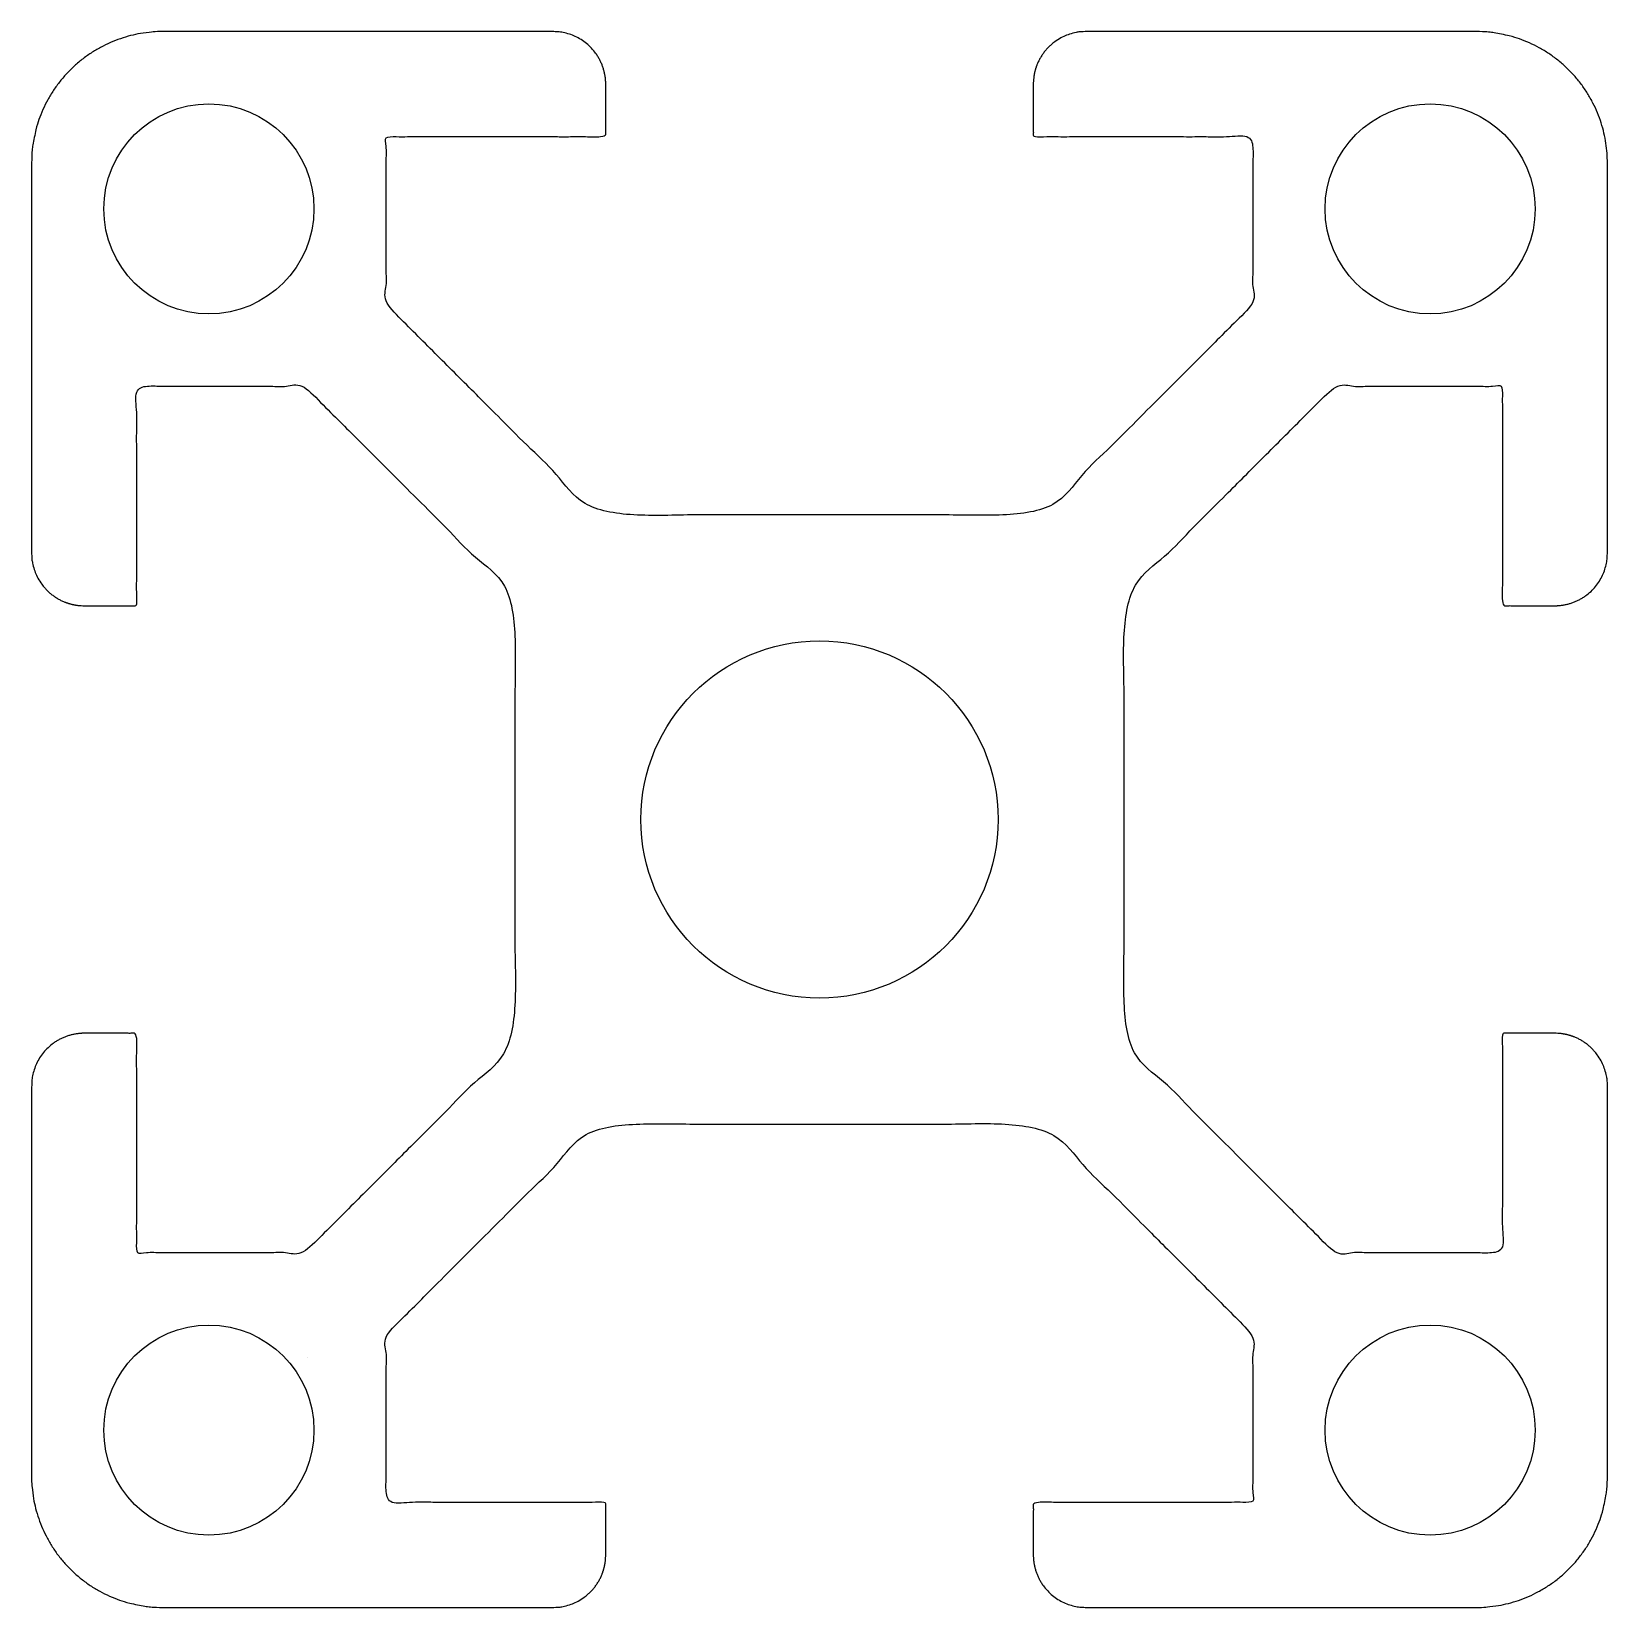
# Model space of a CAD drawing. Header units: millimetres. Extents: x 333 to 539, y 263 to 406.
# Drawn here: x 344.1 to 374.1, y 262.85 to 292.86 of the extents above; entities outside this region: 4.
import ezdxf

# ---------------------------------------------------------------- set-up
doc = ezdxf.new("R2010")
doc.units = ezdxf.units.MM
doc.layers.add('1', color=7, linetype='Continuous', true_color=0x003ca3)

msp = doc.modelspace()

# ---------------------------------------------------------------- linework, layer by layer
at = {"layer": '1'}
for points in [[(394.725, 405.789), (394.725, 405.789), (394.725, 405.789), (394.725, 405.789)], [(463.518, 405.789), (463.518, 405.789), (463.518, 405.789), (463.518, 405.789)], [(539.347, 405.789), (539.347, 405.789), (539.347, 405.789), (539.347, 405.789)], [(332.93, 405.58), (332.93, 405.58), (332.93, 405.58), (332.93, 405.58)], [(349.35, 267.604), (349.35, 267.604), (349.35, 267.604), (349.35, 267.604)]]:
    msp.add_lwpolyline(points, close=True, dxfattribs=at)
for centre, radius in [((347.475, 289.479), 2), ((370.725, 289.479), 2), ((359.1, 277.854), 3.4), ((347.475, 266.229), 2), ((370.725, 266.229), 2)]:
    msp.add_circle(centre, radius, dxfattribs=at)
msp.add_rational_spline([(374.1, 290.354), (374.1, 286.639), (374.1, 282.924), (374.1, 281.924), (373.1, 281.924), (372.6, 281.924), (372.1, 281.924), (372.1, 284.014), (372.1, 286.104), (370.503, 286.104), (368.905, 286.104), (366.903, 284.101), (364.9, 282.098), (364.9, 277.854), (364.9, 273.61), (366.903, 271.607), (368.905, 269.604), (370.503, 269.604), (372.1, 269.604), (372.1, 271.694), (372.1, 273.784), (372.6, 273.784), (373.1, 273.784), (374.1, 273.784), (374.1, 272.784), (374.1, 269.069), (374.1, 265.354), (374.1, 262.854), (371.6, 262.854), (367.885, 262.854), (364.17, 262.854), (363.17, 262.854), (363.17, 263.854), (363.17, 264.354), (363.17, 264.854), (365.26, 264.854), (367.35, 264.854), (367.35, 266.451), (367.35, 268.048), (365.347, 270.051), (363.344, 272.054), (359.1, 272.054), (354.855, 272.054), (352.853, 270.051), (350.85, 268.048), (350.85, 266.451), (350.85, 264.854), (352.94, 264.854), (355.03, 264.854), (355.03, 264.354), (355.03, 263.854), (355.03, 262.854), (354.03, 262.854), (350.315, 262.854), (346.6, 262.854), (344.1, 262.854), (344.1, 265.354), (344.1, 269.069), (344.1, 272.784), (344.1, 273.784), (345.1, 273.784), (345.6, 273.784), (346.1, 273.784), (346.1, 271.694), (346.1, 269.604), (347.697, 269.604), (349.294, 269.604), (351.297, 271.607), (353.3, 273.61), (353.3, 277.854), (353.3, 282.098), (351.297, 284.101), (349.294, 286.104), (347.697, 286.104), (346.1, 286.104), (346.1, 284.014), (346.1, 281.924), (345.6, 281.924), (345.1, 281.924), (344.1, 281.924), (344.1, 282.924), (344.1, 286.639), (344.1, 290.354), (344.1, 292.854), (346.6, 292.854), (350.315, 292.854), (354.03, 292.854), (355.03, 292.854), (355.03, 291.854), (355.03, 291.354), (355.03, 290.854), (352.94, 290.854), (350.85, 290.854), (350.85, 289.257), (350.85, 287.66), (352.853, 285.657), (354.855, 283.654), (359.1, 283.654), (363.344, 283.654), (365.347, 285.657), (367.35, 287.66), (367.35, 289.257), (367.35, 290.854), (365.26, 290.854), (363.17, 290.854), (363.17, 291.354), (363.17, 291.854), (363.17, 292.854), (364.17, 292.854), (367.885, 292.854), (371.6, 292.854), (374.1, 292.854), (374.1, 290.354)], [1, 1, 1, 0.707106781187, 1, 1, 1, 1, 1, 1, 1, 1, 1, 1, 1, 1, 1, 1, 1, 1, 1, 1, 1, 0.707106781187, 1, 1, 1, 0.707106781187, 1, 1, 1, 0.707106781187, 1, 1, 1, 1, 1, 1, 1, 1, 1, 1, 1, 1, 1, 1, 1, 1, 1, 1, 1, 0.707106781187, 1, 1, 1, 0.707106781187, 1, 1, 1, 0.707106781187, 1, 1, 1, 1, 1, 1, 1, 1, 1, 1, 1, 1, 1, 1, 1, 1, 1, 1, 1, 0.707106781187, 1, 1, 1, 0.707106781187, 1, 1, 1, 0.707106781187, 1, 1, 1, 1, 1, 1, 1, 1, 1, 1, 1, 1, 1, 1, 1, 1, 1, 1, 1, 0.707106781187, 1, 1, 1, 0.707106781187, 1], degree=2, knots=[0, 0, 0, 1, 1, 2.570796, 2.570796, 3.570796, 3.570796, 4.570796, 4.570796, 5.570796, 5.570796, 6.570796, 6.570796, 7.570796, 7.570796, 8.570796, 8.570796, 9.570796, 9.570796, 10.570796, 10.570796, 11.570796, 11.570796, 13.141593, 13.141593, 14.141593, 14.141593, 15.712389, 15.712389, 16.712389, 16.712389, 18.283185, 18.283185, 19.283185, 19.283185, 20.283185, 20.283185, 21.283185, 21.283185, 22.283185, 22.283185, 23.283185, 23.283185, 24.283185, 24.283185, 25.283185, 25.283185, 26.283185, 26.283185, 27.283185, 27.283185, 28.853982, 28.853982, 29.853982, 29.853982, 31.424778, 31.424778, 32.424778, 32.424778, 33.995574, 33.995574, 34.995574, 34.995574, 35.995574, 35.995574, 36.995574, 36.995574, 37.995574, 37.995574, 38.995574, 38.995574, 39.995574, 39.995574, 40.995574, 40.995574, 41.995574, 41.995574, 42.995574, 42.995574, 44.566371, 44.566371, 45.566371, 45.566371, 47.137167, 47.137167, 48.137167, 48.137167, 49.707963, 49.707963, 50.707963, 50.707963, 51.707963, 51.707963, 52.707963, 52.707963, 53.707963, 53.707963, 54.707963, 54.707963, 55.707963, 55.707963, 56.707963, 56.707963, 57.707963, 57.707963, 58.707963, 58.707963, 60.27876, 60.27876, 61.27876, 61.27876, 62.849556, 62.849556, 62.849556], dxfattribs=at)

doc.saveas('drawing.dxf')
